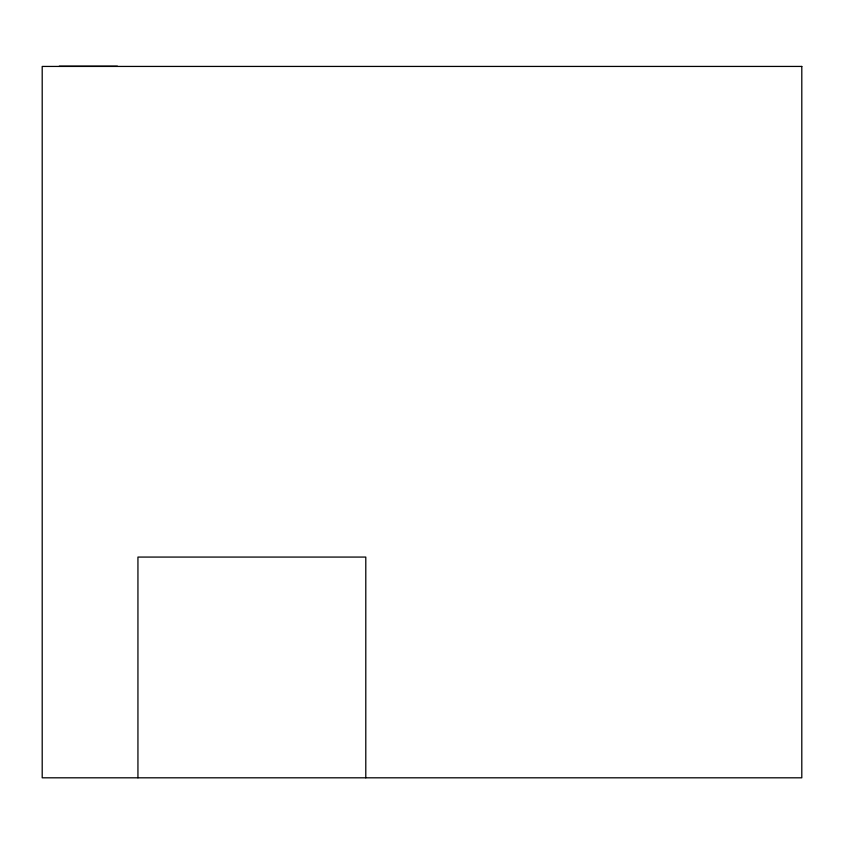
<?xml version="1.0" encoding="UTF-8"?>
<svg xmlns="http://www.w3.org/2000/svg" width="844" height="844" viewBox="0 0 844 844"><rect width="100%" height="100%" fill="white"/><g stroke="black" fill="none" stroke-linecap="round" stroke-linejoin="round"><path stroke-width="1.27" d="M59.28 66.191L117.421 66.191M365.79 777.809L365.79 557.072L137.941 557.072L137.941 777.809M801.8 66.433L42.2 66.433L42.2 777.809L801.8 777.809L801.8 66.433"/></g></svg>
